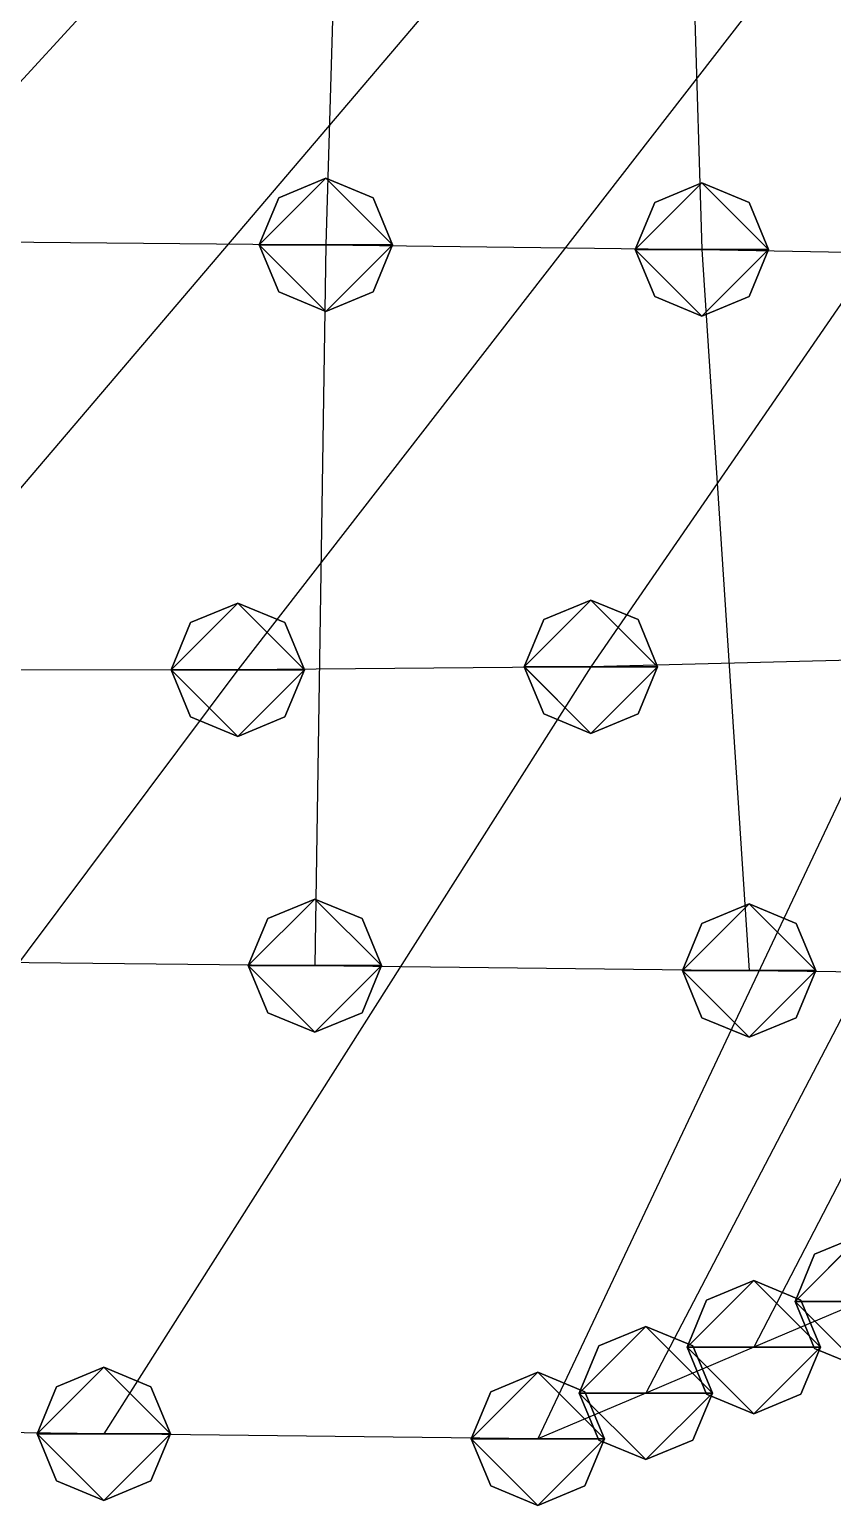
# Model space of a CAD drawing. Header units: metres. Extents: x -59 to 99, y -54 to 55.
# Drawn here: x -0.23 to 11.81, y -53.62 to -31.47 of the extents above; entities that cross this region are included whole.
import ezdxf

# ---------------------------------------------------------------- set-up
doc = ezdxf.new("R2010")
doc.units = ezdxf.units.M

msp = doc.modelspace()

# ---------------------------------------------------------------- linework, layer by layer
for p, q in [((4.536083, -23.867195, -230.49078), (4.213085, -34.699738, -234.8507)), ((9.526428, -23.92662, -229.63622), (9.854023, -34.770233, -233.8405)), ((16.064808, -29.593353, -148.54568), (8.189568, -41.03102, -144.24005)), ((1.8347168, -29.844788, -144.9266), (-8.454231, -41.07508, -143.60136)), ((6.9070206, -29.798447, -145.5957), (-2.7005863, -41.08616, -143.44559)), ((11.7027855, -29.71968, -146.73181), (2.8899002, -41.076508, -143.5873)), ((4.213085, -33.699738, -234.85052), (3.5059786, -33.99263, -234.85057)), ((4.213085, -33.699738, -234.85052), (3.5059786, -33.99263, -234.85057)), ((4.213085, -33.699738, -234.85052), (3.5059786, -33.99263, -234.85057)), ((4.213085, -33.699738, -234.85052), (3.5059786, -33.99263, -234.85057)), ((4.920192, -33.99263, -234.85057), (4.213085, -33.699738, -234.85052)), ((4.920192, -33.99263, -234.85057), (4.213085, -33.699738, -234.85052)), ((4.920192, -33.99263, -234.85057), (4.213085, -33.699738, -234.85052)), ((4.920192, -33.99263, -234.85057), (4.213085, -33.699738, -234.85052)), ((9.854023, -33.770233, -233.84033), (9.146916, -34.063126, -233.84038)), ((9.854023, -33.770233, -233.84033), (9.146916, -34.063126, -233.84038)), ((9.854023, -33.770233, -233.84033), (9.146916, -34.063126, -233.84038)), ((9.854023, -33.770233, -233.84033), (9.146916, -34.063126, -233.84038)), ((10.56113, -34.063126, -233.84038), (9.854023, -33.770233, -233.84033)), ((10.56113, -34.063126, -233.84038), (9.854023, -33.770233, -233.84033)), ((10.56113, -34.063126, -233.84038), (9.854023, -33.770233, -233.84033)), ((10.56113, -34.063126, -233.84038), (9.854023, -33.770233, -233.84033)), ((3.5059786, -33.99263, -234.85057), (3.2130852, -34.699738, -234.8507)), ((3.5059786, -33.99263, -234.85057), (3.2130852, -34.699738, -234.8507)), ((3.5059786, -33.99263, -234.85057), (3.2130852, -34.699738, -234.8507)), ((3.5059786, -33.99263, -234.85057), (3.2130852, -34.699738, -234.8507)), ((5.213085, -34.699738, -234.8507), (4.920192, -33.99263, -234.85057)), ((5.213085, -34.699738, -234.8507), (4.920192, -33.99263, -234.85057)), ((5.213085, -34.699738, -234.8507), (4.920192, -33.99263, -234.85057)), ((5.213085, -34.699738, -234.8507), (4.920192, -33.99263, -234.85057)), ((9.146916, -34.063126, -233.84038), (8.854023, -34.770233, -233.8405)), ((9.146916, -34.063126, -233.84038), (8.854023, -34.770233, -233.8405)), ((9.146916, -34.063126, -233.84038), (8.854023, -34.770233, -233.8405)), ((9.146916, -34.063126, -233.84038), (8.854023, -34.770233, -233.8405)), ((10.854023, -34.770233, -233.8405), (10.56113, -34.063126, -233.84038)), ((10.854023, -34.770233, -233.8405), (10.56113, -34.063126, -233.84038)), ((10.854023, -34.770233, -233.8405), (10.56113, -34.063126, -233.84038)), ((10.854023, -34.770233, -233.8405), (10.56113, -34.063126, -233.84038)), ((-1.5841751, -34.645325, -235.63068), (4.213085, -34.699738, -234.8507)), ((3.2130852, -34.699738, -234.8507), (3.5059783, -35.406845, -234.85081)), ((3.2130852, -34.699738, -234.8507), (3.5059783, -35.406845, -234.85081)), ((3.2130852, -34.699738, -234.8507), (3.5059783, -35.406845, -234.85081)), ((3.2130852, -34.699738, -234.8507), (3.5059783, -35.406845, -234.85081)), ((4.213085, -34.699738, -234.8507), (4.0480423, -45.51664, -239.43916)), ((4.213085, -34.699738, -234.8507), (9.854023, -34.770233, -233.8405)), ((4.920192, -35.406845, -234.85081), (5.213085, -34.699738, -234.8507)), ((4.920192, -35.406845, -234.85081), (5.213085, -34.699738, -234.8507)), ((4.920192, -35.406845, -234.85081), (5.213085, -34.699738, -234.8507)), ((4.920192, -35.406845, -234.85081), (5.213085, -34.699738, -234.8507)), ((8.854023, -34.770233, -233.8405), (9.146916, -35.47734, -233.84062)), ((8.854023, -34.770233, -233.8405), (9.146916, -35.47734, -233.84062)), ((8.854023, -34.770233, -233.8405), (9.146916, -35.47734, -233.84062)), ((8.854023, -34.770233, -233.8405), (9.146916, -35.47734, -233.84062)), ((9.854023, -34.770233, -233.8405), (15.117272, -34.86422, -232.50049)), ((9.854023, -34.770233, -233.8405), (10.560925, -45.591118, -238.37296)), ((10.56113, -35.47734, -233.84062), (10.854023, -34.770233, -233.8405)), ((10.56113, -35.47734, -233.84062), (10.854023, -34.770233, -233.8405)), ((10.56113, -35.47734, -233.84062), (10.854023, -34.770233, -233.8405)), ((10.56113, -35.47734, -233.84062), (10.854023, -34.770233, -233.8405)), ((3.5059783, -35.406845, -234.85081), (4.213085, -35.699738, -234.85086)), ((3.5059783, -35.406845, -234.85081), (4.213085, -35.699738, -234.85086)), ((3.5059783, -35.406845, -234.85081), (4.213085, -35.699738, -234.85086)), ((3.5059783, -35.406845, -234.85081), (4.213085, -35.699738, -234.85086)), ((4.213085, -35.699738, -234.85086), (4.920192, -35.406845, -234.85081)), ((4.213085, -35.699738, -234.85086), (4.920192, -35.406845, -234.85081)), ((4.213085, -35.699738, -234.85086), (4.920192, -35.406845, -234.85081)), ((4.213085, -35.699738, -234.85086), (4.920192, -35.406845, -234.85081)), ((9.146916, -35.47734, -233.84062), (9.854023, -35.770233, -233.84067)), ((9.146916, -35.47734, -233.84062), (9.854023, -35.770233, -233.84067)), ((9.146916, -35.47734, -233.84062), (9.854023, -35.770233, -233.84067)), ((9.146916, -35.47734, -233.84062), (9.854023, -35.770233, -233.84067)), ((9.854023, -35.770233, -233.84067), (10.56113, -35.47734, -233.84062)), ((9.854023, -35.770233, -233.84067), (10.56113, -35.47734, -233.84062)), ((9.854023, -35.770233, -233.84067), (10.56113, -35.47734, -233.84062)), ((9.854023, -35.770233, -233.84067), (10.56113, -35.47734, -233.84062)), ((16.542557, -39.84147, -161.26526), (10.63147, -51.241653, -157.48843)), ((2.8899002, -40.076508, -143.58713), (2.1827936, -40.3694, -143.58717)), ((2.8899002, -40.076508, -143.58713), (2.1827936, -40.3694, -143.58717)), ((2.8899002, -40.076508, -143.58713), (2.1827936, -40.3694, -143.58717)), ((2.8899002, -40.076508, -143.58713), (2.1827936, -40.3694, -143.58717)), ((3.5970068, -40.3694, -143.58717), (2.8899002, -40.076508, -143.58713)), ((3.5970068, -40.3694, -143.58717), (2.8899002, -40.076508, -143.58713)), ((3.5970068, -40.3694, -143.58717), (2.8899002, -40.076508, -143.58713)), ((3.5970068, -40.3694, -143.58717), (2.8899002, -40.076508, -143.58713)), ((8.189568, -40.03102, -144.23988), (7.482461, -40.323914, -144.23993)), ((8.189568, -40.03102, -144.23988), (7.482461, -40.323914, -144.23993)), ((8.189568, -40.03102, -144.23988), (7.482461, -40.323914, -144.23993)), ((8.189568, -40.03102, -144.23988), (7.482461, -40.323914, -144.23993)), ((8.896674, -40.323914, -144.23993), (8.189568, -40.03102, -144.23988)), ((8.896674, -40.323914, -144.23993), (8.189568, -40.03102, -144.23988)), ((8.896674, -40.323914, -144.23993), (8.189568, -40.03102, -144.23988)), ((8.896674, -40.323914, -144.23993), (8.189568, -40.03102, -144.23988)), ((2.1827936, -40.3694, -143.58717), (1.8899002, -41.076508, -143.5873)), ((2.1827936, -40.3694, -143.58717), (1.8899002, -41.076508, -143.5873)), ((2.1827936, -40.3694, -143.58717), (1.8899002, -41.076508, -143.5873)), ((2.1827936, -40.3694, -143.58717), (1.8899002, -41.076508, -143.5873)), ((3.8899002, -41.076508, -143.5873), (3.5970068, -40.3694, -143.58717)), ((3.8899002, -41.076508, -143.5873), (3.5970068, -40.3694, -143.58717)), ((3.8899002, -41.076508, -143.5873), (3.5970068, -40.3694, -143.58717)), ((3.8899002, -41.076508, -143.5873), (3.5970068, -40.3694, -143.58717)), ((7.482461, -40.323914, -144.23993), (7.1895676, -41.03102, -144.24005)), ((7.482461, -40.323914, -144.23993), (7.1895676, -41.03102, -144.24005)), ((7.482461, -40.323914, -144.23993), (7.1895676, -41.03102, -144.24005)), ((7.482461, -40.323914, -144.23993), (7.1895676, -41.03102, -144.24005)), ((9.189568, -41.03102, -144.24005), (8.896674, -40.323914, -144.23993)), ((9.189568, -41.03102, -144.24005), (8.896674, -40.323914, -144.23993)), ((9.189568, -41.03102, -144.24005), (8.896674, -40.323914, -144.23993)), ((9.189568, -41.03102, -144.24005), (8.896674, -40.323914, -144.23993)), ((15.020462, -40.412415, -153.09311), (9.012066, -51.929344, -147.64442)), ((12.923054, -40.910553, -145.96161), (7.392658, -52.617043, -137.8004)), ((12.923054, -40.910553, -145.96161), (7.392658, -52.617043, -137.8004)), ((12.923054, -40.910553, -145.96161), (8.189568, -41.03102, -144.24005)), ((2.8899002, -41.076508, -143.5873), (-5.6331043, -52.46807, -139.93282)), ((2.8899002, -41.076508, -143.5873), (-2.7005863, -41.08616, -143.44559)), ((8.189568, -41.03102, -144.24005), (0.8797798, -52.542557, -138.86661)), ((1.8899002, -41.076508, -143.5873), (2.1827934, -41.783615, -143.58742)), ((1.8899002, -41.076508, -143.5873), (2.1827934, -41.783615, -143.58742)), ((1.8899002, -41.076508, -143.5873), (2.1827934, -41.783615, -143.58742)), ((1.8899002, -41.076508, -143.5873), (2.1827934, -41.783615, -143.58742)), ((8.189568, -41.03102, -144.24005), (2.8899002, -41.076508, -143.5873)), ((3.5970068, -41.783615, -143.58742), (3.8899002, -41.076508, -143.5873)), ((3.5970068, -41.783615, -143.58742), (3.8899002, -41.076508, -143.5873)), ((3.5970068, -41.783615, -143.58742), (3.8899002, -41.076508, -143.5873)), ((3.5970068, -41.783615, -143.58742), (3.8899002, -41.076508, -143.5873)), ((7.1895676, -41.03102, -144.24005), (7.482461, -41.73813, -144.24017)), ((7.1895676, -41.03102, -144.24005), (7.482461, -41.73813, -144.24017)), ((7.1895676, -41.03102, -144.24005), (7.482461, -41.73813, -144.24017)), ((7.1895676, -41.03102, -144.24005), (7.482461, -41.73813, -144.24017)), ((8.896674, -41.73813, -144.24017), (9.189568, -41.03102, -144.24005)), ((8.896674, -41.73813, -144.24017), (9.189568, -41.03102, -144.24005)), ((8.896674, -41.73813, -144.24017), (9.189568, -41.03102, -144.24005)), ((8.896674, -41.73813, -144.24017), (9.189568, -41.03102, -144.24005)), ((2.1827934, -41.783615, -143.58742), (2.8899002, -42.076508, -143.58746)), ((2.1827934, -41.783615, -143.58742), (2.8899002, -42.076508, -143.58746)), ((2.1827934, -41.783615, -143.58742), (2.8899002, -42.076508, -143.58746)), ((2.1827934, -41.783615, -143.58742), (2.8899002, -42.076508, -143.58746)), ((2.8899002, -42.076508, -143.58746), (3.5970068, -41.783615, -143.58742)), ((2.8899002, -42.076508, -143.58746), (3.5970068, -41.783615, -143.58742)), ((2.8899002, -42.076508, -143.58746), (3.5970068, -41.783615, -143.58742)), ((2.8899002, -42.076508, -143.58746), (3.5970068, -41.783615, -143.58742)), ((7.482461, -41.73813, -144.24017), (8.189568, -42.03102, -144.24022)), ((7.482461, -41.73813, -144.24017), (8.189568, -42.03102, -144.24022)), ((7.482461, -41.73813, -144.24017), (8.189568, -42.03102, -144.24022)), ((7.482461, -41.73813, -144.24017), (8.189568, -42.03102, -144.24022)), ((8.189568, -42.03102, -144.24022), (8.896674, -41.73813, -144.24017)), ((8.189568, -42.03102, -144.24022), (8.896674, -41.73813, -144.24017)), ((8.189568, -42.03102, -144.24022), (8.896674, -41.73813, -144.24017)), ((8.189568, -42.03102, -144.24022), (8.896674, -41.73813, -144.24017)), ((4.0480423, -44.51664, -239.439), (3.3409357, -44.809532, -239.43904)), ((4.0480423, -44.51664, -239.439), (3.3409357, -44.809532, -239.43904)), ((4.0480423, -44.51664, -239.439), (3.3409357, -44.809532, -239.43904)), ((4.755149, -44.809532, -239.43904), (4.0480423, -44.51664, -239.439)), ((4.755149, -44.809532, -239.43904), (4.0480423, -44.51664, -239.439)), ((4.755149, -44.809532, -239.43904), (4.0480423, -44.51664, -239.439)), ((10.560925, -44.591118, -238.37279), (9.853818, -44.88401, -238.37283)), ((10.560925, -44.591118, -238.37279), (9.853818, -44.88401, -238.37283)), ((10.560925, -44.591118, -238.37279), (9.853818, -44.88401, -238.37283)), ((11.268031, -44.88401, -238.37283), (10.560925, -44.591118, -238.37279)), ((11.268031, -44.88401, -238.37283), (10.560925, -44.591118, -238.37279)), ((11.268031, -44.88401, -238.37283), (10.560925, -44.591118, -238.37279)), ((3.3409357, -44.809532, -239.43904), (3.0480423, -45.51664, -239.43916)), ((3.3409357, -44.809532, -239.43904), (3.0480423, -45.51664, -239.43916)), ((3.3409357, -44.809532, -239.43904), (3.0480423, -45.51664, -239.43916)), ((5.0480423, -45.51664, -239.43916), (4.755149, -44.809532, -239.43904)), ((5.0480423, -45.51664, -239.43916), (4.755149, -44.809532, -239.43904)), ((5.0480423, -45.51664, -239.43916), (4.755149, -44.809532, -239.43904)), ((9.853818, -44.88401, -238.37283), (9.560925, -45.591118, -238.37296)), ((9.853818, -44.88401, -238.37283), (9.560925, -45.591118, -238.37296)), ((9.853818, -44.88401, -238.37283), (9.560925, -45.591118, -238.37296)), ((11.560925, -45.591118, -238.37296), (11.268031, -44.88401, -238.37283)), ((11.560925, -45.591118, -238.37296), (11.268031, -44.88401, -238.37283)), ((11.560925, -45.591118, -238.37296), (11.268031, -44.88401, -238.37283)), ((-2.46484, -45.442154, -240.50537), (4.0480423, -45.51664, -239.43916)), ((3.0480423, -45.51664, -239.43916), (3.3409355, -46.223747, -239.43929)), ((3.0480423, -45.51664, -239.43916), (3.3409355, -46.223747, -239.43929)), ((3.0480423, -45.51664, -239.43916), (3.3409355, -46.223747, -239.43929)), ((4.0480423, -45.51664, -239.43916), (10.560925, -45.591118, -238.37296)), ((4.755149, -46.223747, -239.43929), (5.0480423, -45.51664, -239.43916)), ((4.755149, -46.223747, -239.43929), (5.0480423, -45.51664, -239.43916)), ((4.755149, -46.223747, -239.43929), (5.0480423, -45.51664, -239.43916)), ((9.560925, -45.591118, -238.37296), (9.853818, -46.298225, -238.37308)), ((9.560925, -45.591118, -238.37296), (9.853818, -46.298225, -238.37308)), ((9.560925, -45.591118, -238.37296), (9.853818, -46.298225, -238.37308)), ((10.560925, -45.591118, -238.37296), (17.073807, -45.665604, -237.30675)), ((11.268031, -46.298225, -238.37308), (11.560925, -45.591118, -238.37296)), ((11.268031, -46.298225, -238.37308), (11.560925, -45.591118, -238.37296)), ((11.268031, -46.298225, -238.37308), (11.560925, -45.591118, -238.37296)), ((3.3409355, -46.223747, -239.43929), (4.0480423, -46.51664, -239.43933)), ((3.3409355, -46.223747, -239.43929), (4.0480423, -46.51664, -239.43933)), ((3.3409355, -46.223747, -239.43929), (4.0480423, -46.51664, -239.43933)), ((4.0480423, -46.51664, -239.43933), (4.755149, -46.223747, -239.43929)), ((4.0480423, -46.51664, -239.43933), (4.755149, -46.223747, -239.43929)), ((4.0480423, -46.51664, -239.43933), (4.755149, -46.223747, -239.43929)), ((9.853818, -46.298225, -238.37308), (10.560925, -46.591118, -238.37312)), ((9.853818, -46.298225, -238.37308), (10.560925, -46.591118, -238.37312)), ((9.853818, -46.298225, -238.37308), (10.560925, -46.591118, -238.37312)), ((10.560925, -46.591118, -238.37312), (11.268031, -46.298225, -238.37308)), ((10.560925, -46.591118, -238.37312), (11.268031, -46.298225, -238.37308)), ((10.560925, -46.591118, -238.37312), (11.268031, -46.298225, -238.37308)), ((12.250872, -49.553955, -167.33228), (11.543765, -49.846848, -167.33232)), ((12.250872, -49.553955, -167.33228), (11.543765, -49.846848, -167.33232)), ((12.250872, -49.553955, -167.33228), (11.543765, -49.846848, -167.33232)), ((11.543765, -49.846848, -167.33232), (11.250872, -50.553955, -167.33244)), ((11.543765, -49.846848, -167.33232), (11.250872, -50.553955, -167.33244)), ((11.543765, -49.846848, -167.33232), (11.250872, -50.553955, -167.33244)), ((10.63147, -50.241653, -157.48827), (9.924363, -50.534546, -157.48831)), ((10.63147, -50.241653, -157.48827), (9.924363, -50.534546, -157.48831)), ((10.63147, -50.241653, -157.48827), (9.924363, -50.534546, -157.48831)), ((11.338576, -50.534546, -157.48831), (10.63147, -50.241653, -157.48827)), ((11.338576, -50.534546, -157.48831), (10.63147, -50.241653, -157.48827)), ((11.338576, -50.534546, -157.48831), (10.63147, -50.241653, -157.48827)), ((9.924363, -50.534546, -157.48831), (9.63147, -51.241653, -157.48843)), ((9.924363, -50.534546, -157.48831), (9.63147, -51.241653, -157.48843)), ((9.924363, -50.534546, -157.48831), (9.63147, -51.241653, -157.48843)), ((12.250872, -50.553955, -167.33244), (10.63147, -51.241653, -157.48843)), ((11.250872, -50.553955, -167.33244), (11.543765, -51.261063, -167.33257)), ((11.250872, -50.553955, -167.33244), (11.543765, -51.261063, -167.33257)), ((11.250872, -50.553955, -167.33244), (11.543765, -51.261063, -167.33257)), ((11.63147, -51.241653, -157.48843), (11.338576, -50.534546, -157.48831)), ((11.63147, -51.241653, -157.48843), (11.338576, -50.534546, -157.48831)), ((11.63147, -51.241653, -157.48843), (11.338576, -50.534546, -157.48831)), ((9.012066, -50.929344, -147.64426), (8.304959, -51.222237, -147.6443)), ((9.012066, -50.929344, -147.64426), (8.304959, -51.222237, -147.6443)), ((9.012066, -50.929344, -147.64426), (8.304959, -51.222237, -147.6443)), ((9.7191725, -51.222237, -147.6443), (9.012066, -50.929344, -147.64426)), ((9.7191725, -51.222237, -147.6443), (9.012066, -50.929344, -147.64426)), ((9.7191725, -51.222237, -147.6443), (9.012066, -50.929344, -147.64426)), ((8.304959, -51.222237, -147.6443), (8.012066, -51.929344, -147.64442)), ((8.304959, -51.222237, -147.6443), (8.012066, -51.929344, -147.64442)), ((8.304959, -51.222237, -147.6443), (8.012066, -51.929344, -147.64442)), ((10.63147, -51.241653, -157.48843), (9.012066, -51.929344, -147.64442)), ((9.63147, -51.241653, -157.48843), (9.924363, -51.94876, -157.48856)), ((9.63147, -51.241653, -157.48843), (9.924363, -51.94876, -157.48856)), ((9.63147, -51.241653, -157.48843), (9.924363, -51.94876, -157.48856)), ((10.012066, -51.929344, -147.64442), (9.7191725, -51.222237, -147.6443)), ((10.012066, -51.929344, -147.64442), (9.7191725, -51.222237, -147.6443)), ((10.012066, -51.929344, -147.64442), (9.7191725, -51.222237, -147.6443)), ((11.338576, -51.94876, -157.48856), (11.63147, -51.241653, -157.48843)), ((11.338576, -51.94876, -157.48856), (11.63147, -51.241653, -157.48843)), ((11.338576, -51.94876, -157.48856), (11.63147, -51.241653, -157.48843)), ((11.543765, -51.261063, -167.33257), (12.250872, -51.553955, -167.33261)), ((11.543765, -51.261063, -167.33257), (12.250872, -51.553955, -167.33261)), ((11.543765, -51.261063, -167.33257), (12.250872, -51.553955, -167.33261)), ((0.8797798, -51.542557, -138.86644), (0.1726731, -51.83545, -138.86649)), ((0.8797798, -51.542557, -138.86644), (0.1726731, -51.83545, -138.86649)), ((0.8797798, -51.542557, -138.86644), (0.1726731, -51.83545, -138.86649)), ((1.5868865, -51.83545, -138.86649), (0.8797798, -51.542557, -138.86644)), ((1.5868865, -51.83545, -138.86649), (0.8797798, -51.542557, -138.86644)), ((1.5868865, -51.83545, -138.86649), (0.8797798, -51.542557, -138.86644)), ((7.392658, -51.617043, -137.80023), (6.6855516, -51.909935, -137.80028)), ((7.392658, -51.617043, -137.80023), (6.6855516, -51.909935, -137.80028)), ((7.392658, -51.617043, -137.80023), (6.6855516, -51.909935, -137.80028)), ((7.392658, -51.617043, -137.80023), (6.6855516, -51.909935, -137.80028)), ((8.099765, -51.909935, -137.80028), (7.392658, -51.617043, -137.80023)), ((8.099765, -51.909935, -137.80028), (7.392658, -51.617043, -137.80023)), ((8.099765, -51.909935, -137.80028), (7.392658, -51.617043, -137.80023)), ((8.099765, -51.909935, -137.80028), (7.392658, -51.617043, -137.80023)), ((0.1726731, -51.83545, -138.86649), (-0.120220184, -52.542557, -138.86661)), ((0.1726731, -51.83545, -138.86649), (-0.120220184, -52.542557, -138.86661)), ((0.1726731, -51.83545, -138.86649), (-0.120220184, -52.542557, -138.86661)), ((1.8797797, -52.542557, -138.86661), (1.5868865, -51.83545, -138.86649)), ((1.8797797, -52.542557, -138.86661), (1.5868865, -51.83545, -138.86649)), ((1.8797797, -52.542557, -138.86661), (1.5868865, -51.83545, -138.86649)), ((6.6855516, -51.909935, -137.80028), (6.392658, -52.617043, -137.8004)), ((6.6855516, -51.909935, -137.80028), (6.392658, -52.617043, -137.8004)), ((6.6855516, -51.909935, -137.80028), (6.392658, -52.617043, -137.8004)), ((6.6855516, -51.909935, -137.80028), (6.392658, -52.617043, -137.8004)), ((9.012066, -51.929344, -147.64442), (7.392658, -52.617043, -137.8004)), ((8.012066, -51.929344, -147.64442), (8.304959, -52.63645, -147.64455)), ((8.012066, -51.929344, -147.64442), (8.304959, -52.63645, -147.64455)), ((8.012066, -51.929344, -147.64442), (8.304959, -52.63645, -147.64455)), ((8.392658, -52.617043, -137.8004), (8.099765, -51.909935, -137.80028)), ((8.392658, -52.617043, -137.8004), (8.099765, -51.909935, -137.80028)), ((8.392658, -52.617043, -137.8004), (8.099765, -51.909935, -137.80028)), ((8.392658, -52.617043, -137.8004), (8.099765, -51.909935, -137.80028)), ((9.7191725, -52.63645, -147.64455), (10.012066, -51.929344, -147.64442)), ((9.7191725, -52.63645, -147.64455), (10.012066, -51.929344, -147.64442)), ((9.7191725, -52.63645, -147.64455), (10.012066, -51.929344, -147.64442)), ((9.924363, -51.94876, -157.48856), (10.63147, -52.241653, -157.4886)), ((9.924363, -51.94876, -157.48856), (10.63147, -52.241653, -157.4886)), ((9.924363, -51.94876, -157.48856), (10.63147, -52.241653, -157.4886)), ((10.63147, -52.241653, -157.4886), (11.338576, -51.94876, -157.48856)), ((10.63147, -52.241653, -157.4886), (11.338576, -51.94876, -157.48856)), ((10.63147, -52.241653, -157.4886), (11.338576, -51.94876, -157.48856)), ((0.8797798, -52.542557, -138.86661), (-5.6331043, -52.46807, -139.93282)), ((-0.120220184, -52.542557, -138.86661), (0.17267305, -53.249664, -138.86673)), ((-0.120220184, -52.542557, -138.86661), (0.17267305, -53.249664, -138.86673)), ((-0.120220184, -52.542557, -138.86661), (0.17267305, -53.249664, -138.86673)), ((7.392658, -52.617043, -137.8004), (0.8797798, -52.542557, -138.86661)), ((1.5868865, -53.249664, -138.86673), (1.8797797, -52.542557, -138.86661)), ((1.5868865, -53.249664, -138.86673), (1.8797797, -52.542557, -138.86661)), ((1.5868865, -53.249664, -138.86673), (1.8797797, -52.542557, -138.86661)), ((6.392658, -52.617043, -137.8004), (6.6855516, -53.32415, -137.80052)), ((6.392658, -52.617043, -137.8004), (6.6855516, -53.32415, -137.80052)), ((6.392658, -52.617043, -137.8004), (6.6855516, -53.32415, -137.80052)), ((6.392658, -52.617043, -137.8004), (6.6855516, -53.32415, -137.80052)), ((8.099765, -53.32415, -137.80052), (8.392658, -52.617043, -137.8004)), ((8.099765, -53.32415, -137.80052), (8.392658, -52.617043, -137.8004)), ((8.099765, -53.32415, -137.80052), (8.392658, -52.617043, -137.8004)), ((8.099765, -53.32415, -137.80052), (8.392658, -52.617043, -137.8004)), ((8.304959, -52.63645, -147.64455), (9.012066, -52.929344, -147.64459)), ((8.304959, -52.63645, -147.64455), (9.012066, -52.929344, -147.64459)), ((8.304959, -52.63645, -147.64455), (9.012066, -52.929344, -147.64459)), ((9.012066, -52.929344, -147.64459), (9.7191725, -52.63645, -147.64455)), ((9.012066, -52.929344, -147.64459), (9.7191725, -52.63645, -147.64455)), ((9.012066, -52.929344, -147.64459), (9.7191725, -52.63645, -147.64455)), ((0.17267305, -53.249664, -138.86673), (0.8797798, -53.542557, -138.86678)), ((0.17267305, -53.249664, -138.86673), (0.8797798, -53.542557, -138.86678)), ((0.17267305, -53.249664, -138.86673), (0.8797798, -53.542557, -138.86678)), ((0.8797798, -53.542557, -138.86678), (1.5868865, -53.249664, -138.86673)), ((0.8797798, -53.542557, -138.86678), (1.5868865, -53.249664, -138.86673)), ((0.8797798, -53.542557, -138.86678), (1.5868865, -53.249664, -138.86673)), ((6.6855516, -53.32415, -137.80052), (7.392658, -53.617043, -137.80057)), ((6.6855516, -53.32415, -137.80052), (7.392658, -53.617043, -137.80057)), ((6.6855516, -53.32415, -137.80052), (7.392658, -53.617043, -137.80057)), ((6.6855516, -53.32415, -137.80052), (7.392658, -53.617043, -137.80057)), ((7.392658, -53.617043, -137.80057), (8.099765, -53.32415, -137.80052)), ((7.392658, -53.617043, -137.80057), (8.099765, -53.32415, -137.80052)), ((7.392658, -53.617043, -137.80057), (8.099765, -53.32415, -137.80052)), ((7.392658, -53.617043, -137.80057), (8.099765, -53.32415, -137.80052))]:
    msp.add_line(p, q)
for points in [[(3.2130852, -34.699738, -234.8507), (3.5059786, -33.99263, -234.85057), (4.213085, -33.699738, -234.85052), (4.2131853, -33.69964, -234.85042)], [(3.2130852, -34.699738, -234.8507), (3.5059786, -33.99263, -234.85057), (4.213085, -33.699738, -234.85052), (4.2131853, -33.69964, -234.85042)], [(3.2130852, -34.699738, -234.8507), (3.5059786, -33.99263, -234.85057), (4.213085, -33.699738, -234.85052), (4.2131853, -33.69964, -234.85042)], [(3.2130852, -34.699738, -234.8507), (3.5059786, -33.99263, -234.85057), (4.213085, -33.699738, -234.85052), (4.2131853, -33.69964, -234.85042)], [(3.2130852, -34.699738, -234.8507), (4.213085, -33.699738, -234.85052), (5.213085, -34.699738, -234.8507), (5.2131853, -34.69964, -234.85059)], [(3.2130852, -34.699738, -234.8507), (4.213085, -33.699738, -234.85052), (5.213085, -34.699738, -234.8507), (5.2131853, -34.69964, -234.85059)], [(3.2130852, -34.699738, -234.8507), (4.213085, -33.699738, -234.85052), (5.213085, -34.699738, -234.8507), (5.2131853, -34.69964, -234.85059)], [(3.2130852, -34.699738, -234.8507), (4.213085, -33.699738, -234.85052), (5.213085, -34.699738, -234.8507), (5.2131853, -34.69964, -234.85059)], [(4.213085, -33.699738, -234.85052), (4.920192, -33.99263, -234.85057), (5.213085, -34.699738, -234.8507), (5.2131853, -34.69964, -234.85059)], [(4.213085, -33.699738, -234.85052), (4.920192, -33.99263, -234.85057), (5.213085, -34.699738, -234.8507), (5.2131853, -34.69964, -234.85059)], [(4.213085, -33.699738, -234.85052), (4.920192, -33.99263, -234.85057), (5.213085, -34.699738, -234.8507), (5.2131853, -34.69964, -234.85059)], [(4.213085, -33.699738, -234.85052), (4.920192, -33.99263, -234.85057), (5.213085, -34.699738, -234.8507), (5.2131853, -34.69964, -234.85059)], [(8.854023, -34.770233, -233.8405), (9.146916, -34.063126, -233.84038), (9.854023, -33.770233, -233.84033), (9.854123, -33.770134, -233.84023)], [(8.854023, -34.770233, -233.8405), (9.146916, -34.063126, -233.84038), (9.854023, -33.770233, -233.84033), (9.854123, -33.770134, -233.84023)], [(8.854023, -34.770233, -233.8405), (9.146916, -34.063126, -233.84038), (9.854023, -33.770233, -233.84033), (9.854123, -33.770134, -233.84023)], [(8.854023, -34.770233, -233.8405), (9.146916, -34.063126, -233.84038), (9.854023, -33.770233, -233.84033), (9.854123, -33.770134, -233.84023)], [(8.854023, -34.770233, -233.8405), (9.854023, -33.770233, -233.84033), (10.854023, -34.770233, -233.8405), (10.854123, -34.770134, -233.8404)], [(8.854023, -34.770233, -233.8405), (9.854023, -33.770233, -233.84033), (10.854023, -34.770233, -233.8405), (10.854123, -34.770134, -233.8404)], [(8.854023, -34.770233, -233.8405), (9.854023, -33.770233, -233.84033), (10.854023, -34.770233, -233.8405), (10.854123, -34.770134, -233.8404)], [(8.854023, -34.770233, -233.8405), (9.854023, -33.770233, -233.84033), (10.854023, -34.770233, -233.8405), (10.854123, -34.770134, -233.8404)], [(9.854023, -33.770233, -233.84033), (10.56113, -34.063126, -233.84038), (10.854023, -34.770233, -233.8405), (10.854123, -34.770134, -233.8404)], [(9.854023, -33.770233, -233.84033), (10.56113, -34.063126, -233.84038), (10.854023, -34.770233, -233.8405), (10.854123, -34.770134, -233.8404)], [(9.854023, -33.770233, -233.84033), (10.56113, -34.063126, -233.84038), (10.854023, -34.770233, -233.8405), (10.854123, -34.770134, -233.8404)], [(9.854023, -33.770233, -233.84033), (10.56113, -34.063126, -233.84038), (10.854023, -34.770233, -233.8405), (10.854123, -34.770134, -233.8404)], [(4.213085, -35.699738, -234.85086), (3.5059783, -35.406845, -234.85081), (3.2130852, -34.699738, -234.8507), (3.213185, -34.69964, -234.85059)], [(5.213085, -34.699738, -234.8507), (4.213085, -35.699738, -234.85086), (3.2130852, -34.699738, -234.8507), (3.213185, -34.69964, -234.85059)], [(4.213085, -35.699738, -234.85086), (3.5059783, -35.406845, -234.85081), (3.2130852, -34.699738, -234.8507), (3.213185, -34.69964, -234.85059)], [(5.213085, -34.699738, -234.8507), (4.213085, -35.699738, -234.85086), (3.2130852, -34.699738, -234.8507), (3.213185, -34.69964, -234.85059)], [(4.213085, -35.699738, -234.85086), (3.5059783, -35.406845, -234.85081), (3.2130852, -34.699738, -234.8507), (3.213185, -34.69964, -234.85059)], [(5.213085, -34.699738, -234.8507), (4.213085, -35.699738, -234.85086), (3.2130852, -34.699738, -234.8507), (3.213185, -34.69964, -234.85059)], [(4.213085, -35.699738, -234.85086), (3.5059783, -35.406845, -234.85081), (3.2130852, -34.699738, -234.8507), (3.213185, -34.69964, -234.85059)], [(5.213085, -34.699738, -234.8507), (4.213085, -35.699738, -234.85086), (3.2130852, -34.699738, -234.8507), (3.213185, -34.69964, -234.85059)], [(5.213085, -34.699738, -234.8507), (4.920192, -35.406845, -234.85081), (4.213085, -35.699738, -234.85086), (4.2131853, -35.69964, -234.85075)], [(5.213085, -34.699738, -234.8507), (4.920192, -35.406845, -234.85081), (4.213085, -35.699738, -234.85086), (4.2131853, -35.69964, -234.85075)], [(5.213085, -34.699738, -234.8507), (4.920192, -35.406845, -234.85081), (4.213085, -35.699738, -234.85086), (4.2131853, -35.69964, -234.85075)], [(5.213085, -34.699738, -234.8507), (4.920192, -35.406845, -234.85081), (4.213085, -35.699738, -234.85086), (4.2131853, -35.69964, -234.85075)], [(9.854023, -35.770233, -233.84067), (9.146916, -35.47734, -233.84062), (8.854023, -34.770233, -233.8405), (8.854123, -34.770134, -233.8404)], [(10.854023, -34.770233, -233.8405), (9.854023, -35.770233, -233.84067), (8.854023, -34.770233, -233.8405), (8.854123, -34.770134, -233.8404)], [(9.854023, -35.770233, -233.84067), (9.146916, -35.47734, -233.84062), (8.854023, -34.770233, -233.8405), (8.854123, -34.770134, -233.8404)], [(10.854023, -34.770233, -233.8405), (9.854023, -35.770233, -233.84067), (8.854023, -34.770233, -233.8405), (8.854123, -34.770134, -233.8404)], [(9.854023, -35.770233, -233.84067), (9.146916, -35.47734, -233.84062), (8.854023, -34.770233, -233.8405), (8.854123, -34.770134, -233.8404)], [(10.854023, -34.770233, -233.8405), (9.854023, -35.770233, -233.84067), (8.854023, -34.770233, -233.8405), (8.854123, -34.770134, -233.8404)], [(9.854023, -35.770233, -233.84067), (9.146916, -35.47734, -233.84062), (8.854023, -34.770233, -233.8405), (8.854123, -34.770134, -233.8404)], [(10.854023, -34.770233, -233.8405), (9.854023, -35.770233, -233.84067), (8.854023, -34.770233, -233.8405), (8.854123, -34.770134, -233.8404)], [(10.854023, -34.770233, -233.8405), (10.56113, -35.47734, -233.84062), (9.854023, -35.770233, -233.84067), (9.854123, -35.770134, -233.84056)], [(10.854023, -34.770233, -233.8405), (10.56113, -35.47734, -233.84062), (9.854023, -35.770233, -233.84067), (9.854123, -35.770134, -233.84056)], [(10.854023, -34.770233, -233.8405), (10.56113, -35.47734, -233.84062), (9.854023, -35.770233, -233.84067), (9.854123, -35.770134, -233.84056)], [(10.854023, -34.770233, -233.8405), (10.56113, -35.47734, -233.84062), (9.854023, -35.770233, -233.84067), (9.854123, -35.770134, -233.84056)], [(1.8899002, -41.076508, -143.5873), (2.1827936, -40.3694, -143.58717), (2.8899002, -40.076508, -143.58713), (2.89, -40.07641, -143.58702)], [(1.8899002, -41.076508, -143.5873), (2.1827936, -40.3694, -143.58717), (2.8899002, -40.076508, -143.58713), (2.89, -40.07641, -143.58702)], [(1.8899002, -41.076508, -143.5873), (2.1827936, -40.3694, -143.58717), (2.8899002, -40.076508, -143.58713), (2.89, -40.07641, -143.58702)], [(1.8899002, -41.076508, -143.5873), (2.1827936, -40.3694, -143.58717), (2.8899002, -40.076508, -143.58713), (2.89, -40.07641, -143.58702)], [(1.8899002, -41.076508, -143.5873), (2.8899002, -40.076508, -143.58713), (3.8899002, -41.076508, -143.5873), (3.89, -41.07641, -143.58719)], [(1.8899002, -41.076508, -143.5873), (2.8899002, -40.076508, -143.58713), (3.8899002, -41.076508, -143.5873), (3.89, -41.07641, -143.58719)], [(1.8899002, -41.076508, -143.5873), (2.8899002, -40.076508, -143.58713), (3.8899002, -41.076508, -143.5873), (3.89, -41.07641, -143.58719)], [(1.8899002, -41.076508, -143.5873), (2.8899002, -40.076508, -143.58713), (3.8899002, -41.076508, -143.5873), (3.89, -41.07641, -143.58719)], [(2.8899002, -40.076508, -143.58713), (3.5970068, -40.3694, -143.58717), (3.8899002, -41.076508, -143.5873), (3.89, -41.07641, -143.58719)], [(2.8899002, -40.076508, -143.58713), (3.5970068, -40.3694, -143.58717), (3.8899002, -41.076508, -143.5873), (3.89, -41.07641, -143.58719)], [(2.8899002, -40.076508, -143.58713), (3.5970068, -40.3694, -143.58717), (3.8899002, -41.076508, -143.5873), (3.89, -41.07641, -143.58719)], [(2.8899002, -40.076508, -143.58713), (3.5970068, -40.3694, -143.58717), (3.8899002, -41.076508, -143.5873), (3.89, -41.07641, -143.58719)], [(7.1895676, -41.03102, -144.24005), (7.482461, -40.323914, -144.23993), (8.189568, -40.03102, -144.23988), (8.189668, -40.030922, -144.23978)], [(7.1895676, -41.03102, -144.24005), (7.482461, -40.323914, -144.23993), (8.189568, -40.03102, -144.23988), (8.189668, -40.030922, -144.23978)], [(7.1895676, -41.03102, -144.24005), (7.482461, -40.323914, -144.23993), (8.189568, -40.03102, -144.23988), (8.189668, -40.030922, -144.23978)], [(7.1895676, -41.03102, -144.24005), (7.482461, -40.323914, -144.23993), (8.189568, -40.03102, -144.23988), (8.189668, -40.030922, -144.23978)], [(7.1895676, -41.03102, -144.24005), (8.189568, -40.03102, -144.23988), (9.189568, -41.03102, -144.24005), (9.189668, -41.030922, -144.23994)], [(7.1895676, -41.03102, -144.24005), (8.189568, -40.03102, -144.23988), (9.189568, -41.03102, -144.24005), (9.189668, -41.030922, -144.23994)], [(7.1895676, -41.03102, -144.24005), (8.189568, -40.03102, -144.23988), (9.189568, -41.03102, -144.24005), (9.189668, -41.030922, -144.23994)], [(7.1895676, -41.03102, -144.24005), (8.189568, -40.03102, -144.23988), (9.189568, -41.03102, -144.24005), (9.189668, -41.030922, -144.23994)], [(8.189568, -40.03102, -144.23988), (8.896674, -40.323914, -144.23993), (9.189568, -41.03102, -144.24005), (9.189668, -41.030922, -144.23994)], [(8.189568, -40.03102, -144.23988), (8.896674, -40.323914, -144.23993), (9.189568, -41.03102, -144.24005), (9.189668, -41.030922, -144.23994)], [(8.189568, -40.03102, -144.23988), (8.896674, -40.323914, -144.23993), (9.189568, -41.03102, -144.24005), (9.189668, -41.030922, -144.23994)], [(8.189568, -40.03102, -144.23988), (8.896674, -40.323914, -144.23993), (9.189568, -41.03102, -144.24005), (9.189668, -41.030922, -144.23994)], [(2.8899002, -42.076508, -143.58746), (2.1827934, -41.783615, -143.58742), (1.8899002, -41.076508, -143.5873), (1.8900002, -41.07641, -143.58719)], [(3.8899002, -41.076508, -143.5873), (2.8899002, -42.076508, -143.58746), (1.8899002, -41.076508, -143.5873), (1.8900002, -41.07641, -143.58719)], [(2.8899002, -42.076508, -143.58746), (2.1827934, -41.783615, -143.58742), (1.8899002, -41.076508, -143.5873), (1.8900002, -41.07641, -143.58719)], [(3.8899002, -41.076508, -143.5873), (2.8899002, -42.076508, -143.58746), (1.8899002, -41.076508, -143.5873), (1.8900002, -41.07641, -143.58719)], [(2.8899002, -42.076508, -143.58746), (2.1827934, -41.783615, -143.58742), (1.8899002, -41.076508, -143.5873), (1.8900002, -41.07641, -143.58719)], [(3.8899002, -41.076508, -143.5873), (2.8899002, -42.076508, -143.58746), (1.8899002, -41.076508, -143.5873), (1.8900002, -41.07641, -143.58719)], [(2.8899002, -42.076508, -143.58746), (2.1827934, -41.783615, -143.58742), (1.8899002, -41.076508, -143.5873), (1.8900002, -41.07641, -143.58719)], [(3.8899002, -41.076508, -143.5873), (2.8899002, -42.076508, -143.58746), (1.8899002, -41.076508, -143.5873), (1.8900002, -41.07641, -143.58719)], [(3.8899002, -41.076508, -143.5873), (3.5970068, -41.783615, -143.58742), (2.8899002, -42.076508, -143.58746), (2.89, -42.07641, -143.58736)], [(3.8899002, -41.076508, -143.5873), (3.5970068, -41.783615, -143.58742), (2.8899002, -42.076508, -143.58746), (2.89, -42.07641, -143.58736)], [(3.8899002, -41.076508, -143.5873), (3.5970068, -41.783615, -143.58742), (2.8899002, -42.076508, -143.58746), (2.89, -42.07641, -143.58736)], [(3.8899002, -41.076508, -143.5873), (3.5970068, -41.783615, -143.58742), (2.8899002, -42.076508, -143.58746), (2.89, -42.07641, -143.58736)], [(8.189568, -42.03102, -144.24022), (7.482461, -41.73813, -144.24017), (7.1895676, -41.03102, -144.24005), (7.1896677, -41.030922, -144.23994)], [(9.189568, -41.03102, -144.24005), (8.189568, -42.03102, -144.24022), (7.1895676, -41.03102, -144.24005), (7.1896677, -41.030922, -144.23994)], [(8.189568, -42.03102, -144.24022), (7.482461, -41.73813, -144.24017), (7.1895676, -41.03102, -144.24005), (7.1896677, -41.030922, -144.23994)], [(9.189568, -41.03102, -144.24005), (8.189568, -42.03102, -144.24022), (7.1895676, -41.03102, -144.24005), (7.1896677, -41.030922, -144.23994)], [(8.189568, -42.03102, -144.24022), (7.482461, -41.73813, -144.24017), (7.1895676, -41.03102, -144.24005), (7.1896677, -41.030922, -144.23994)], [(9.189568, -41.03102, -144.24005), (8.189568, -42.03102, -144.24022), (7.1895676, -41.03102, -144.24005), (7.1896677, -41.030922, -144.23994)], [(8.189568, -42.03102, -144.24022), (7.482461, -41.73813, -144.24017), (7.1895676, -41.03102, -144.24005), (7.1896677, -41.030922, -144.23994)], [(9.189568, -41.03102, -144.24005), (8.189568, -42.03102, -144.24022), (7.1895676, -41.03102, -144.24005), (7.1896677, -41.030922, -144.23994)], [(9.189568, -41.03102, -144.24005), (8.896674, -41.73813, -144.24017), (8.189568, -42.03102, -144.24022), (8.189668, -42.030922, -144.24011)], [(9.189568, -41.03102, -144.24005), (8.896674, -41.73813, -144.24017), (8.189568, -42.03102, -144.24022), (8.189668, -42.030922, -144.24011)], [(9.189568, -41.03102, -144.24005), (8.896674, -41.73813, -144.24017), (8.189568, -42.03102, -144.24022), (8.189668, -42.030922, -144.24011)], [(9.189568, -41.03102, -144.24005), (8.896674, -41.73813, -144.24017), (8.189568, -42.03102, -144.24022), (8.189668, -42.030922, -144.24011)], [(3.0480423, -45.51664, -239.43916), (3.3409357, -44.809532, -239.43904), (4.0480423, -44.51664, -239.439), (4.0481424, -44.51654, -239.43889)], [(3.0480423, -45.51664, -239.43916), (3.3409357, -44.809532, -239.43904), (4.0480423, -44.51664, -239.439), (4.0481424, -44.51654, -239.43889)], [(3.0480423, -45.51664, -239.43916), (3.3409357, -44.809532, -239.43904), (4.0480423, -44.51664, -239.439), (4.0481424, -44.51654, -239.43889)], [(3.0480423, -45.51664, -239.43916), (4.0480423, -44.51664, -239.439), (5.0480423, -45.51664, -239.43916), (5.0481424, -45.51654, -239.43906)], [(3.0480423, -45.51664, -239.43916), (4.0480423, -44.51664, -239.439), (5.0480423, -45.51664, -239.43916), (5.0481424, -45.51654, -239.43906)], [(3.0480423, -45.51664, -239.43916), (4.0480423, -44.51664, -239.439), (5.0480423, -45.51664, -239.43916), (5.0481424, -45.51654, -239.43906)], [(4.0480423, -44.51664, -239.439), (4.755149, -44.809532, -239.43904), (5.0480423, -45.51664, -239.43916), (5.0481424, -45.51654, -239.43906)], [(4.0480423, -44.51664, -239.439), (4.755149, -44.809532, -239.43904), (5.0480423, -45.51664, -239.43916), (5.0481424, -45.51654, -239.43906)], [(4.0480423, -44.51664, -239.439), (4.755149, -44.809532, -239.43904), (5.0480423, -45.51664, -239.43916), (5.0481424, -45.51654, -239.43906)], [(9.560925, -45.591118, -238.37296), (9.853818, -44.88401, -238.37283), (10.560925, -44.591118, -238.37279), (10.561025, -44.59102, -238.37268)], [(9.560925, -45.591118, -238.37296), (9.853818, -44.88401, -238.37283), (10.560925, -44.591118, -238.37279), (10.561025, -44.59102, -238.37268)], [(9.560925, -45.591118, -238.37296), (9.853818, -44.88401, -238.37283), (10.560925, -44.591118, -238.37279), (10.561025, -44.59102, -238.37268)], [(9.560925, -45.591118, -238.37296), (10.560925, -44.591118, -238.37279), (11.560925, -45.591118, -238.37296), (11.561025, -45.59102, -238.37285)], [(9.560925, -45.591118, -238.37296), (10.560925, -44.591118, -238.37279), (11.560925, -45.591118, -238.37296), (11.561025, -45.59102, -238.37285)], [(9.560925, -45.591118, -238.37296), (10.560925, -44.591118, -238.37279), (11.560925, -45.591118, -238.37296), (11.561025, -45.59102, -238.37285)], [(10.560925, -44.591118, -238.37279), (11.268031, -44.88401, -238.37283), (11.560925, -45.591118, -238.37296), (11.561025, -45.59102, -238.37285)], [(10.560925, -44.591118, -238.37279), (11.268031, -44.88401, -238.37283), (11.560925, -45.591118, -238.37296), (11.561025, -45.59102, -238.37285)], [(10.560925, -44.591118, -238.37279), (11.268031, -44.88401, -238.37283), (11.560925, -45.591118, -238.37296), (11.561025, -45.59102, -238.37285)], [(4.0480423, -46.51664, -239.43933), (3.3409355, -46.223747, -239.43929), (3.0480423, -45.51664, -239.43916), (3.0481422, -45.51654, -239.43906)], [(5.0480423, -45.51664, -239.43916), (4.0480423, -46.51664, -239.43933), (3.0480423, -45.51664, -239.43916), (3.0481422, -45.51654, -239.43906)], [(4.0480423, -46.51664, -239.43933), (3.3409355, -46.223747, -239.43929), (3.0480423, -45.51664, -239.43916), (3.0481422, -45.51654, -239.43906)], [(5.0480423, -45.51664, -239.43916), (4.0480423, -46.51664, -239.43933), (3.0480423, -45.51664, -239.43916), (3.0481422, -45.51654, -239.43906)], [(4.0480423, -46.51664, -239.43933), (3.3409355, -46.223747, -239.43929), (3.0480423, -45.51664, -239.43916), (3.0481422, -45.51654, -239.43906)], [(5.0480423, -45.51664, -239.43916), (4.0480423, -46.51664, -239.43933), (3.0480423, -45.51664, -239.43916), (3.0481422, -45.51654, -239.43906)], [(5.0480423, -45.51664, -239.43916), (4.755149, -46.223747, -239.43929), (4.0480423, -46.51664, -239.43933), (4.0481424, -46.51654, -239.43922)], [(5.0480423, -45.51664, -239.43916), (4.755149, -46.223747, -239.43929), (4.0480423, -46.51664, -239.43933), (4.0481424, -46.51654, -239.43922)], [(5.0480423, -45.51664, -239.43916), (4.755149, -46.223747, -239.43929), (4.0480423, -46.51664, -239.43933), (4.0481424, -46.51654, -239.43922)], [(10.560925, -46.591118, -238.37312), (9.853818, -46.298225, -238.37308), (9.560925, -45.591118, -238.37296), (9.561025, -45.59102, -238.37285)], [(11.560925, -45.591118, -238.37296), (10.560925, -46.591118, -238.37312), (9.560925, -45.591118, -238.37296), (9.561025, -45.59102, -238.37285)], [(10.560925, -46.591118, -238.37312), (9.853818, -46.298225, -238.37308), (9.560925, -45.591118, -238.37296), (9.561025, -45.59102, -238.37285)], [(11.560925, -45.591118, -238.37296), (10.560925, -46.591118, -238.37312), (9.560925, -45.591118, -238.37296), (9.561025, -45.59102, -238.37285)], [(10.560925, -46.591118, -238.37312), (9.853818, -46.298225, -238.37308), (9.560925, -45.591118, -238.37296), (9.561025, -45.59102, -238.37285)], [(11.560925, -45.591118, -238.37296), (10.560925, -46.591118, -238.37312), (9.560925, -45.591118, -238.37296), (9.561025, -45.59102, -238.37285)], [(11.560925, -45.591118, -238.37296), (11.268031, -46.298225, -238.37308), (10.560925, -46.591118, -238.37312), (10.561025, -46.59102, -238.37302)], [(11.560925, -45.591118, -238.37296), (11.268031, -46.298225, -238.37308), (10.560925, -46.591118, -238.37312), (10.561025, -46.59102, -238.37302)], [(11.560925, -45.591118, -238.37296), (11.268031, -46.298225, -238.37308), (10.560925, -46.591118, -238.37312), (10.561025, -46.59102, -238.37302)], [(11.250872, -50.553955, -167.33244), (11.543765, -49.846848, -167.33232), (12.250872, -49.553955, -167.33228), (12.250972, -49.553856, -167.33217)], [(11.250872, -50.553955, -167.33244), (11.543765, -49.846848, -167.33232), (12.250872, -49.553955, -167.33228), (12.250972, -49.553856, -167.33217)], [(11.250872, -50.553955, -167.33244), (11.543765, -49.846848, -167.33232), (12.250872, -49.553955, -167.33228), (12.250972, -49.553856, -167.33217)], [(11.250872, -50.553955, -167.33244), (12.250872, -49.553955, -167.33228), (13.250872, -50.553955, -167.33244), (13.250972, -50.553856, -167.33234)], [(11.250872, -50.553955, -167.33244), (12.250872, -49.553955, -167.33228), (13.250872, -50.553955, -167.33244), (13.250972, -50.553856, -167.33234)], [(11.250872, -50.553955, -167.33244), (12.250872, -49.553955, -167.33228), (13.250872, -50.553955, -167.33244), (13.250972, -50.553856, -167.33234)], [(9.63147, -51.241653, -157.48843), (9.924363, -50.534546, -157.48831), (10.63147, -50.241653, -157.48827), (10.63157, -50.241554, -157.48816)], [(9.63147, -51.241653, -157.48843), (9.924363, -50.534546, -157.48831), (10.63147, -50.241653, -157.48827), (10.63157, -50.241554, -157.48816)], [(9.63147, -51.241653, -157.48843), (9.924363, -50.534546, -157.48831), (10.63147, -50.241653, -157.48827), (10.63157, -50.241554, -157.48816)], [(9.63147, -51.241653, -157.48843), (10.63147, -50.241653, -157.48827), (11.63147, -51.241653, -157.48843), (11.63157, -51.241554, -157.48833)], [(9.63147, -51.241653, -157.48843), (10.63147, -50.241653, -157.48827), (11.63147, -51.241653, -157.48843), (11.63157, -51.241554, -157.48833)], [(9.63147, -51.241653, -157.48843), (10.63147, -50.241653, -157.48827), (11.63147, -51.241653, -157.48843), (11.63157, -51.241554, -157.48833)], [(10.63147, -50.241653, -157.48827), (11.338576, -50.534546, -157.48831), (11.63147, -51.241653, -157.48843), (11.63157, -51.241554, -157.48833)], [(10.63147, -50.241653, -157.48827), (11.338576, -50.534546, -157.48831), (11.63147, -51.241653, -157.48843), (11.63157, -51.241554, -157.48833)], [(10.63147, -50.241653, -157.48827), (11.338576, -50.534546, -157.48831), (11.63147, -51.241653, -157.48843), (11.63157, -51.241554, -157.48833)], [(12.250872, -51.553955, -167.33261), (11.543765, -51.261063, -167.33257), (11.250872, -50.553955, -167.33244), (11.250972, -50.553856, -167.33234)], [(13.250872, -50.553955, -167.33244), (12.250872, -51.553955, -167.33261), (11.250872, -50.553955, -167.33244), (11.250972, -50.553856, -167.33234)], [(12.250872, -51.553955, -167.33261), (11.543765, -51.261063, -167.33257), (11.250872, -50.553955, -167.33244), (11.250972, -50.553856, -167.33234)], [(13.250872, -50.553955, -167.33244), (12.250872, -51.553955, -167.33261), (11.250872, -50.553955, -167.33244), (11.250972, -50.553856, -167.33234)], [(12.250872, -51.553955, -167.33261), (11.543765, -51.261063, -167.33257), (11.250872, -50.553955, -167.33244), (11.250972, -50.553856, -167.33234)], [(13.250872, -50.553955, -167.33244), (12.250872, -51.553955, -167.33261), (11.250872, -50.553955, -167.33244), (11.250972, -50.553856, -167.33234)], [(8.012066, -51.929344, -147.64442), (8.304959, -51.222237, -147.6443), (9.012066, -50.929344, -147.64426), (9.012166, -50.929245, -147.64415)], [(8.012066, -51.929344, -147.64442), (8.304959, -51.222237, -147.6443), (9.012066, -50.929344, -147.64426), (9.012166, -50.929245, -147.64415)], [(8.012066, -51.929344, -147.64442), (8.304959, -51.222237, -147.6443), (9.012066, -50.929344, -147.64426), (9.012166, -50.929245, -147.64415)], [(8.012066, -51.929344, -147.64442), (9.012066, -50.929344, -147.64426), (10.012066, -51.929344, -147.64442), (10.012166, -51.929245, -147.64432)], [(8.012066, -51.929344, -147.64442), (9.012066, -50.929344, -147.64426), (10.012066, -51.929344, -147.64442), (10.012166, -51.929245, -147.64432)], [(8.012066, -51.929344, -147.64442), (9.012066, -50.929344, -147.64426), (10.012066, -51.929344, -147.64442), (10.012166, -51.929245, -147.64432)], [(9.012066, -50.929344, -147.64426), (9.7191725, -51.222237, -147.6443), (10.012066, -51.929344, -147.64442), (10.012166, -51.929245, -147.64432)], [(9.012066, -50.929344, -147.64426), (9.7191725, -51.222237, -147.6443), (10.012066, -51.929344, -147.64442), (10.012166, -51.929245, -147.64432)], [(9.012066, -50.929344, -147.64426), (9.7191725, -51.222237, -147.6443), (10.012066, -51.929344, -147.64442), (10.012166, -51.929245, -147.64432)], [(10.63147, -52.241653, -157.4886), (9.924363, -51.94876, -157.48856), (9.63147, -51.241653, -157.48843), (9.63157, -51.241554, -157.48833)], [(11.63147, -51.241653, -157.48843), (10.63147, -52.241653, -157.4886), (9.63147, -51.241653, -157.48843), (9.63157, -51.241554, -157.48833)], [(10.63147, -52.241653, -157.4886), (9.924363, -51.94876, -157.48856), (9.63147, -51.241653, -157.48843), (9.63157, -51.241554, -157.48833)], [(11.63147, -51.241653, -157.48843), (10.63147, -52.241653, -157.4886), (9.63147, -51.241653, -157.48843), (9.63157, -51.241554, -157.48833)], [(10.63147, -52.241653, -157.4886), (9.924363, -51.94876, -157.48856), (9.63147, -51.241653, -157.48843), (9.63157, -51.241554, -157.48833)], [(11.63147, -51.241653, -157.48843), (10.63147, -52.241653, -157.4886), (9.63147, -51.241653, -157.48843), (9.63157, -51.241554, -157.48833)], [(11.63147, -51.241653, -157.48843), (11.338576, -51.94876, -157.48856), (10.63147, -52.241653, -157.4886), (10.63157, -52.241554, -157.4885)], [(11.63147, -51.241653, -157.48843), (11.338576, -51.94876, -157.48856), (10.63147, -52.241653, -157.4886), (10.63157, -52.241554, -157.4885)], [(11.63147, -51.241653, -157.48843), (11.338576, -51.94876, -157.48856), (10.63147, -52.241653, -157.4886), (10.63157, -52.241554, -157.4885)], [(-0.120220184, -52.542557, -138.86661), (0.1726731, -51.83545, -138.86649), (0.8797798, -51.542557, -138.86644), (0.87987983, -51.542458, -138.86633)], [(-0.120220184, -52.542557, -138.86661), (0.1726731, -51.83545, -138.86649), (0.8797798, -51.542557, -138.86644), (0.87987983, -51.542458, -138.86633)], [(-0.120220184, -52.542557, -138.86661), (0.1726731, -51.83545, -138.86649), (0.8797798, -51.542557, -138.86644), (0.87987983, -51.542458, -138.86633)], [(-0.120220184, -52.542557, -138.86661), (0.8797798, -51.542557, -138.86644), (1.8797797, -52.542557, -138.86661), (1.8798797, -52.542458, -138.8665)], [(-0.120220184, -52.542557, -138.86661), (0.8797798, -51.542557, -138.86644), (1.8797797, -52.542557, -138.86661), (1.8798797, -52.542458, -138.8665)], [(-0.120220184, -52.542557, -138.86661), (0.8797798, -51.542557, -138.86644), (1.8797797, -52.542557, -138.86661), (1.8798797, -52.542458, -138.8665)], [(0.8797798, -51.542557, -138.86644), (1.5868865, -51.83545, -138.86649), (1.8797797, -52.542557, -138.86661), (1.8798797, -52.542458, -138.8665)], [(0.8797798, -51.542557, -138.86644), (1.5868865, -51.83545, -138.86649), (1.8797797, -52.542557, -138.86661), (1.8798797, -52.542458, -138.8665)], [(0.8797798, -51.542557, -138.86644), (1.5868865, -51.83545, -138.86649), (1.8797797, -52.542557, -138.86661), (1.8798797, -52.542458, -138.8665)], [(6.392658, -52.617043, -137.8004), (6.6855516, -51.909935, -137.80028), (7.392658, -51.617043, -137.80023), (7.3927584, -51.616943, -137.80013)], [(6.392658, -52.617043, -137.8004), (6.6855516, -51.909935, -137.80028), (7.392658, -51.617043, -137.80023), (7.3927584, -51.616943, -137.80013)], [(6.392658, -52.617043, -137.8004), (6.6855516, -51.909935, -137.80028), (7.392658, -51.617043, -137.80023), (7.3927584, -51.616943, -137.80013)], [(6.392658, -52.617043, -137.8004), (6.6855516, -51.909935, -137.80028), (7.392658, -51.617043, -137.80023), (7.3927584, -51.616943, -137.80013)], [(6.392658, -52.617043, -137.8004), (7.392658, -51.617043, -137.80023), (8.392658, -52.617043, -137.8004), (8.392758, -52.616943, -137.8003)], [(6.392658, -52.617043, -137.8004), (7.392658, -51.617043, -137.80023), (8.392658, -52.617043, -137.8004), (8.392758, -52.616943, -137.8003)], [(6.392658, -52.617043, -137.8004), (7.392658, -51.617043, -137.80023), (8.392658, -52.617043, -137.8004), (8.392758, -52.616943, -137.8003)], [(6.392658, -52.617043, -137.8004), (7.392658, -51.617043, -137.80023), (8.392658, -52.617043, -137.8004), (8.392758, -52.616943, -137.8003)], [(7.392658, -51.617043, -137.80023), (8.099765, -51.909935, -137.80028), (8.392658, -52.617043, -137.8004), (8.392758, -52.616943, -137.8003)], [(7.392658, -51.617043, -137.80023), (8.099765, -51.909935, -137.80028), (8.392658, -52.617043, -137.8004), (8.392758, -52.616943, -137.8003)], [(7.392658, -51.617043, -137.80023), (8.099765, -51.909935, -137.80028), (8.392658, -52.617043, -137.8004), (8.392758, -52.616943, -137.8003)], [(7.392658, -51.617043, -137.80023), (8.099765, -51.909935, -137.80028), (8.392658, -52.617043, -137.8004), (8.392758, -52.616943, -137.8003)], [(9.012066, -52.929344, -147.64459), (8.304959, -52.63645, -147.64455), (8.012066, -51.929344, -147.64442), (8.012166, -51.929245, -147.64432)], [(10.012066, -51.929344, -147.64442), (9.012066, -52.929344, -147.64459), (8.012066, -51.929344, -147.64442), (8.012166, -51.929245, -147.64432)], [(9.012066, -52.929344, -147.64459), (8.304959, -52.63645, -147.64455), (8.012066, -51.929344, -147.64442), (8.012166, -51.929245, -147.64432)], [(10.012066, -51.929344, -147.64442), (9.012066, -52.929344, -147.64459), (8.012066, -51.929344, -147.64442), (8.012166, -51.929245, -147.64432)], [(9.012066, -52.929344, -147.64459), (8.304959, -52.63645, -147.64455), (8.012066, -51.929344, -147.64442), (8.012166, -51.929245, -147.64432)], [(10.012066, -51.929344, -147.64442), (9.012066, -52.929344, -147.64459), (8.012066, -51.929344, -147.64442), (8.012166, -51.929245, -147.64432)], [(10.012066, -51.929344, -147.64442), (9.7191725, -52.63645, -147.64455), (9.012066, -52.929344, -147.64459), (9.012166, -52.929245, -147.64449)], [(10.012066, -51.929344, -147.64442), (9.7191725, -52.63645, -147.64455), (9.012066, -52.929344, -147.64459), (9.012166, -52.929245, -147.64449)], [(10.012066, -51.929344, -147.64442), (9.7191725, -52.63645, -147.64455), (9.012066, -52.929344, -147.64459), (9.012166, -52.929245, -147.64449)], [(0.8797798, -53.542557, -138.86678), (0.17267305, -53.249664, -138.86673), (-0.120220184, -52.542557, -138.86661), (-0.12012018, -52.542458, -138.8665)], [(1.8797797, -52.542557, -138.86661), (0.8797798, -53.542557, -138.86678), (-0.120220184, -52.542557, -138.86661), (-0.12012018, -52.542458, -138.8665)], [(0.8797798, -53.542557, -138.86678), (0.17267305, -53.249664, -138.86673), (-0.120220184, -52.542557, -138.86661), (-0.12012018, -52.542458, -138.8665)], [(1.8797797, -52.542557, -138.86661), (0.8797798, -53.542557, -138.86678), (-0.120220184, -52.542557, -138.86661), (-0.12012018, -52.542458, -138.8665)], [(0.8797798, -53.542557, -138.86678), (0.17267305, -53.249664, -138.86673), (-0.120220184, -52.542557, -138.86661), (-0.12012018, -52.542458, -138.8665)], [(1.8797797, -52.542557, -138.86661), (0.8797798, -53.542557, -138.86678), (-0.120220184, -52.542557, -138.86661), (-0.12012018, -52.542458, -138.8665)], [(1.8797797, -52.542557, -138.86661), (1.5868865, -53.249664, -138.86673), (0.8797798, -53.542557, -138.86678), (0.87987983, -53.542458, -138.86667)], [(1.8797797, -52.542557, -138.86661), (1.5868865, -53.249664, -138.86673), (0.8797798, -53.542557, -138.86678), (0.87987983, -53.542458, -138.86667)], [(1.8797797, -52.542557, -138.86661), (1.5868865, -53.249664, -138.86673), (0.8797798, -53.542557, -138.86678), (0.87987983, -53.542458, -138.86667)], [(7.392658, -53.617043, -137.80057), (6.6855516, -53.32415, -137.80052), (6.392658, -52.617043, -137.8004), (6.3927584, -52.616943, -137.8003)], [(8.392658, -52.617043, -137.8004), (7.392658, -53.617043, -137.80057), (6.392658, -52.617043, -137.8004), (6.3927584, -52.616943, -137.8003)], [(7.392658, -53.617043, -137.80057), (6.6855516, -53.32415, -137.80052), (6.392658, -52.617043, -137.8004), (6.3927584, -52.616943, -137.8003)], [(8.392658, -52.617043, -137.8004), (7.392658, -53.617043, -137.80057), (6.392658, -52.617043, -137.8004), (6.3927584, -52.616943, -137.8003)], [(7.392658, -53.617043, -137.80057), (6.6855516, -53.32415, -137.80052), (6.392658, -52.617043, -137.8004), (6.3927584, -52.616943, -137.8003)], [(8.392658, -52.617043, -137.8004), (7.392658, -53.617043, -137.80057), (6.392658, -52.617043, -137.8004), (6.3927584, -52.616943, -137.8003)], [(7.392658, -53.617043, -137.80057), (6.6855516, -53.32415, -137.80052), (6.392658, -52.617043, -137.8004), (6.3927584, -52.616943, -137.8003)], [(8.392658, -52.617043, -137.8004), (7.392658, -53.617043, -137.80057), (6.392658, -52.617043, -137.8004), (6.3927584, -52.616943, -137.8003)], [(8.392658, -52.617043, -137.8004), (8.099765, -53.32415, -137.80052), (7.392658, -53.617043, -137.80057), (7.3927584, -53.616943, -137.80046)], [(8.392658, -52.617043, -137.8004), (8.099765, -53.32415, -137.80052), (7.392658, -53.617043, -137.80057), (7.3927584, -53.616943, -137.80046)], [(8.392658, -52.617043, -137.8004), (8.099765, -53.32415, -137.80052), (7.392658, -53.617043, -137.80057), (7.3927584, -53.616943, -137.80046)], [(8.392658, -52.617043, -137.8004), (8.099765, -53.32415, -137.80052), (7.392658, -53.617043, -137.80057), (7.3927584, -53.616943, -137.80046)]]:
    msp.add_3dface(points)

doc.saveas('drawing.dxf')
